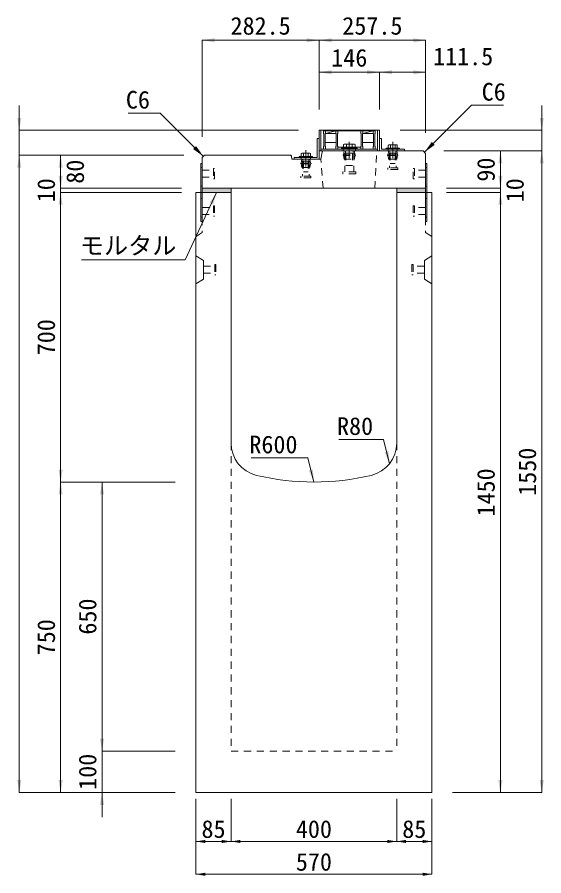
# Model space of a CAD drawing. Units: millimetres at full size. Extents: x -1934 to 78146, y -143454 to -112471.
# Drawn here: x 52935 to 54208, y -141278 to -139204 of the extents above; entities that cross this region are included whole.
import ezdxf
from ezdxf.enums import TextEntityAlignment as Align

# ---------------------------------------------------------------- set-up
doc = ezdxf.new("R2010")
doc.units = ezdxf.units.MM
doc.header["$LTSCALE"] = 23
for name, pattern in [('CHAIN', [18.5, 12, -1.5, 3.5, -1.5]), ('USER2', [1.35, 0.75, -0.6]), ('USER3', [1.35, 0.75, -0.6])]:
    doc.linetypes.add(name, pattern=pattern)
for name, color, linetype, lineweight in [('インサート', 92, 'USER2', 9), ('グレーチング', 7, 'Continuous', 9), ('ジョイント', 7, 'Continuous', 5), ('モルタル', 7, 'Continuous', 13), ('作業エリア', 11, 'Continuous', 13), ('受枠', 3, 'Continuous', 13), ('寸法線', 7, 'Continuous', 13), ('引出線', 4, 'Continuous', 13), ('本体', 2, 'Continuous', 13), ('ｲﾝｻｰﾄ', 3, 'USER3', 5)]:
    doc.layers.add(name, color=color, linetype=linetype, lineweight=lineweight)
doc.layers.add('ハッチング_モルタル', color=30, linetype='Continuous')
doc.styles.add('ＭＳ ゴシック', font='')
doc.styles.get('ＭＳ ゴシック').set_extended_font_data('MS Gothic')

# ---------------------------------------------------------------- blocks, each defined once
blk = doc.blocks.new('filled_arrow')
at = {"color": 0, "linetype": 'Continuous', "lineweight": -2}
blk.add_solid([(7.5, 1.25), (0, 0), (7.5, -1.25)], dxfattribs=at)

msp = doc.modelspace()

# ---------------------------------------------------------------- hatches: boundary and pattern name
at = {"layer": 'ハッチング_モルタル'}
for points in [[(53452.11, -139627.02), (53452.11, -139617.02), (53382.11, -139617.02), (53382.11, -139627.02)], [(53922.11, -139627.02), (53922.11, -139617.02), (53852.11, -139617.02), (53852.11, -139627.02)]]:
    msp.add_hatch(color=256, dxfattribs=at).paths.add_polyline_path(points)

# ---------------------------------------------------------------- linework, layer by layer
at = {"layer": 'インサート', "linetype": 'Continuous'}
for p, q in [((53756.61, -139520.22), (53718.61, -139520.22)), ((53718.61, -139520.22), (53718.61, -139522.52)), ((53756.61, -139522.52), (53718.61, -139522.52)), ((53756.61, -139520.22), (53756.61, -139522.52)), ((53826.61, -139520.22), (53858.61, -139520.22)), ((53826.61, -139520.22), (53826.61, -139522.52)), ((53826.61, -139522.52), (53858.61, -139522.52)), ((53858.61, -139520.22), (53858.61, -139522.52)), ((53616.61, -139540.22), (53648.61, -139540.22)), ((53616.61, -139540.22), (53616.61, -139542.52)), ((53616.61, -139542.52), (53648.61, -139542.52)), ((53648.61, -139540.22), (53648.61, -139542.52))]:
    msp.add_line(p, q, dxfattribs=at)
at = {"layer": 'インサート', "linetype": 'Continuous', "lineweight": 13}
for p, q in [((53725.62, -139510.22), (53723.76, -139511.06)), ((53723.76, -139511.06), (53723.76, -139520.22)), ((53751.46, -139520.22), (53723.76, -139520.22)), ((53749.61, -139510.22), (53725.62, -139510.22)), ((53749.61, -139510.22), (53751.46, -139511.06)), ((53751.46, -139511.06), (53751.46, -139520.22)), ((53833.13, -139512.22), (53831.66, -139513.06)), ((53831.66, -139513.06), (53831.66, -139520.22)), ((53831.66, -139520.22), (53853.56, -139520.22)), ((53833.13, -139512.22), (53852.1, -139512.22)), ((53852.1, -139512.22), (53853.56, -139513.06)), ((53853.56, -139513.06), (53853.56, -139520.22)), ((53623.13, -139532.22), (53621.66, -139533.06)), ((53621.66, -139533.06), (53621.66, -139540.22)), ((53621.66, -139540.22), (53643.56, -139540.22)), ((53623.13, -139532.22), (53642.1, -139532.22)), ((53642.1, -139532.22), (53643.56, -139533.06)), ((53643.56, -139533.06), (53643.56, -139540.22))]:
    msp.add_line(p, q, dxfattribs=at)
at = {"layer": 'インサート'}
for p, q in [((53723.86, -139536.27), (53725.11, -139527.02)), ((53725.11, -139527.02), (53750.11, -139527.02)), ((53728.16, -139527.02), (53728.16, -139532.02)), ((53728.61, -139520.22), (53728.61, -139522.52)), ((53746.61, -139520.22), (53746.61, -139522.52)), ((53747.06, -139527.02), (53747.06, -139532.02)), ((53751.36, -139536.27), (53750.11, -139527.02)), ((53831.36, -139536.27), (53832.61, -139527.02)), ((53832.61, -139527.02), (53852.61, -139527.02)), ((53835.49, -139527.02), (53835.49, -139532.02)), ((53835.61, -139520.22), (53835.61, -139522.52)), ((53849.61, -139520.22), (53849.61, -139522.52)), ((53849.74, -139527.02), (53849.74, -139532.02)), ((53853.86, -139536.27), (53852.61, -139527.02)), ((53621.36, -139556.27), (53622.61, -139547.02)), ((53622.61, -139547.02), (53642.61, -139547.02)), ((53625.49, -139547.02), (53625.49, -139552.02)), ((53625.61, -139540.22), (53625.61, -139542.52)), ((53639.61, -139540.22), (53639.61, -139542.52)), ((53639.74, -139547.02), (53639.74, -139552.02)), ((53643.86, -139556.27), (53642.61, -139547.02)), ((53722.61, -139536.27), (53752.61, -139536.27)), ((53722.61, -139536.27), (53722.61, -139537.77)), ((53722.61, -139537.77), (53752.61, -139537.77)), ((53723.86, -139537.77), (53725.11, -139547.02)), ((53725.11, -139547.02), (53750.11, -139547.02)), ((53726.71, -139532.02), (53748.51, -139532.02)), ((53726.71, -139532.02), (53726.71, -139577.52)), ((53729.61, -139532.02), (53729.61, -139562.02)), ((53745.61, -139532.02), (53745.61, -139562.02)), ((53748.51, -139532.02), (53748.51, -139577.52)), ((53751.36, -139537.77), (53750.11, -139547.02)), ((53752.61, -139536.27), (53752.61, -139537.77)), ((53830.11, -139536.27), (53855.11, -139536.27)), ((53830.11, -139536.27), (53830.11, -139537.77)), ((53830.11, -139537.77), (53855.11, -139537.77)), ((53831.36, -139537.77), (53832.61, -139547.02)), ((53832.61, -139547.02), (53852.61, -139547.02)), ((53834.36, -139532.02), (53850.86, -139532.02)), ((53834.36, -139532.02), (53834.36, -139568.02)), ((53836.61, -139532.02), (53836.61, -139557.02)), ((53848.61, -139532.02), (53848.61, -139557.02)), ((53850.86, -139532.02), (53850.86, -139568.02)), ((53853.86, -139537.77), (53852.61, -139547.02)), ((53855.11, -139536.27), (53855.11, -139537.77)), ((53620.11, -139556.27), (53645.11, -139556.27)), ((53620.11, -139556.27), (53620.11, -139557.77)), ((53620.11, -139557.77), (53645.11, -139557.77)), ((53621.36, -139557.77), (53622.61, -139567.02)), ((53622.61, -139567.02), (53642.61, -139567.02)), ((53624.36, -139552.02), (53640.86, -139552.02)), ((53624.36, -139552.02), (53624.36, -139588.02)), ((53626.61, -139552.02), (53626.61, -139577.02)), ((53638.61, -139552.02), (53638.61, -139577.02)), ((53640.86, -139552.02), (53640.86, -139588.02)), ((53643.86, -139557.77), (53642.61, -139567.02)), ((53645.11, -139556.27), (53645.11, -139557.77)), ((53729.61, -139562.02), (53745.61, -139562.02)), ((53830.61, -139572.02), (53830.61, -139568.02)), ((53854.61, -139568.02), (53830.61, -139568.02)), ((53836.61, -139557.02), (53848.61, -139557.02)), ((53854.61, -139568.02), (53854.61, -139572.02)), ((53382.11, -139573.52), (53409.11, -139573.52)), ((53382.11, -139573.52), (53382.11, -139590.52)), ((53412.11, -139569.52), (53409.11, -139569.52)), ((53409.11, -139569.52), (53409.11, -139594.52)), ((53412.11, -139594.52), (53412.11, -139569.52)), ((53620.61, -139592.02), (53620.61, -139588.02)), ((53644.61, -139588.02), (53620.61, -139588.02)), ((53626.61, -139577.02), (53638.61, -139577.02)), ((53644.61, -139588.02), (53644.61, -139592.02)), ((53721.61, -139582.02), (53721.61, -139577.52)), ((53753.61, -139577.52), (53721.61, -139577.52)), ((53753.61, -139582.02), (53721.61, -139582.02)), ((53753.61, -139577.52), (53753.61, -139582.02)), ((53854.61, -139572.02), (53830.61, -139572.02)), ((53892.11, -139569.52), (53895.11, -139569.52)), ((53892.11, -139594.52), (53892.11, -139569.52)), ((53895.11, -139569.52), (53895.11, -139594.52)), ((53922.11, -139573.52), (53895.11, -139573.52)), ((53922.11, -139573.52), (53922.11, -139590.52)), ((53382.11, -139590.52), (53409.11, -139590.52)), ((53409.11, -139594.52), (53412.11, -139594.52)), ((53644.61, -139592.02), (53620.61, -139592.02)), ((53895.11, -139594.52), (53892.11, -139594.52)), ((53922.11, -139590.52), (53895.11, -139590.52))]:
    msp.add_line(p, q, dxfattribs=at)
at = {"layer": 'インサート', "linetype": 'Continuous', "lineweight": 5}
for p, q in [((53730.69, -139511.06), (53730.69, -139520.22)), ((53744.54, -139511.06), (53744.54, -139520.22)), ((53837.14, -139513.06), (53837.14, -139520.22)), ((53848.09, -139513.06), (53848.09, -139520.22)), ((53627.14, -139533.06), (53627.14, -139540.22)), ((53638.09, -139533.06), (53638.09, -139540.22))]:
    msp.add_line(p, q, dxfattribs=at)
for centre, radius, start, end in [((53727.23, -139517.72), 7.5, 62.50883, 117.49117), ((53737.61, -139538.95), 28.73, 76.05376, 103.94624), ((53748, -139517.72), 7.5, 62.50883, 117.49117), ((53834.4, -139517.07), 4.85, 55.61575, 124.38425), ((53842.61, -139530.34), 18.12, 72.41205, 107.58795), ((53850.83, -139517.07), 4.85, 55.61575, 124.38425), ((53624.4, -139537.07), 4.85, 55.61575, 124.38425), ((53632.61, -139550.34), 18.12, 72.41205, 107.58795), ((53640.83, -139537.07), 4.85, 55.61575, 124.38425)]:
    msp.add_arc(centre, radius, start, end, dxfattribs=at)
at = {"layer": 'グレーチング'}
for p, q in [((53675.11, -139478.52), (53675.11, -139484.52)), ((53675.11, -139478.52), (53800.11, -139478.52)), ((53675.11, -139484.52), (53676.11, -139485.52)), ((53676.11, -139485.52), (53676.11, -139515.52)), ((53680.11, -139484.52), (53679.11, -139485.52)), ((53679.11, -139485.52), (53679.11, -139515.52)), ((53680.11, -139478.52), (53680.11, -139484.52)), ((53680.11, -139484.52), (53705.11, -139478.52)), ((53680.11, -139484.52), (53705.11, -139484.52)), ((53705.11, -139478.52), (53705.11, -139484.52)), ((53705.11, -139484.52), (53706.11, -139485.52)), ((53706.11, -139485.52), (53706.11, -139515.52)), ((53710.11, -139484.52), (53709.11, -139485.52)), ((53709.11, -139485.52), (53709.11, -139515.52)), ((53710.11, -139478.52), (53710.11, -139484.52)), ((53765.11, -139478.52), (53765.11, -139484.52)), ((53765.11, -139484.52), (53766.11, -139485.52)), ((53766.11, -139485.52), (53766.11, -139515.52)), ((53770.11, -139484.52), (53769.11, -139485.52)), ((53769.11, -139485.52), (53769.11, -139515.52)), ((53770.11, -139484.52), (53795.11, -139478.52)), ((53770.11, -139478.52), (53770.11, -139484.52)), ((53770.11, -139484.52), (53795.11, -139484.52)), ((53795.11, -139478.52), (53795.11, -139484.52)), ((53795.11, -139484.52), (53796.11, -139485.52)), ((53796.11, -139485.52), (53796.11, -139515.52)), ((53800.11, -139484.52), (53799.11, -139485.52)), ((53799.11, -139485.52), (53799.11, -139515.52)), ((53800.11, -139478.52), (53800.11, -139484.52)), ((53706.11, -139506.52), (53679.11, -139506.52)), ((53796.11, -139506.52), (53769.11, -139506.52)), ((53675.11, -139516.52), (53676.11, -139515.52)), ((53675.11, -139522.52), (53675.11, -139516.52)), ((53675.11, -139522.52), (53680.11, -139522.52)), ((53680.11, -139516.52), (53679.11, -139515.52)), ((53680.11, -139522.52), (53680.11, -139516.52)), ((53705.11, -139516.52), (53706.11, -139515.52)), ((53705.11, -139522.52), (53705.11, -139516.52)), ((53705.11, -139522.52), (53710.11, -139522.52)), ((53710.11, -139516.52), (53709.11, -139515.52)), ((53710.11, -139522.52), (53710.11, -139516.52)), ((53765.11, -139518.02), (53710.11, -139518.02)), ((53765.11, -139516.52), (53766.11, -139515.52)), ((53765.11, -139522.52), (53765.11, -139516.52)), ((53765.11, -139522.52), (53770.11, -139522.52)), ((53770.11, -139516.52), (53769.11, -139515.52)), ((53770.11, -139522.52), (53770.11, -139516.52)), ((53795.11, -139516.52), (53796.11, -139515.52)), ((53795.11, -139522.52), (53795.11, -139516.52)), ((53795.11, -139522.52), (53800.11, -139522.52)), ((53800.11, -139516.52), (53799.11, -139515.52)), ((53800.11, -139522.52), (53800.11, -139516.52))]:
    msp.add_line(p, q, dxfattribs=at)
at = {"layer": 'ジョイント'}
for p, q in [((53378.91, -139557.02), (53382.11, -139557.02)), ((53378.91, -139557.02), (53378.91, -139697.02)), ((53382.11, -139557.02), (53382.11, -139697.02)), ((53922.11, -139557.02), (53925.31, -139557.02)), ((53922.11, -139557.02), (53922.11, -139697.02)), ((53925.31, -139557.02), (53925.31, -139697.02)), ((53378.91, -139697.02), (53382.11, -139697.02)), ((53922.11, -139697.02), (53925.31, -139697.02))]:
    msp.add_line(p, q, dxfattribs=at)
at = {"layer": 'ジョイント', "linetype": 'USER2'}
for p, q in [((53378.91, -139567.02), (53382.11, -139567.02)), ((53922.11, -139567.02), (53925.31, -139567.02)), ((53378.91, -139612.02), (53382.11, -139612.02)), ((53922.11, -139612.02), (53925.31, -139612.02)), ((53378.91, -139642.02), (53382.11, -139642.02)), ((53922.11, -139642.02), (53925.31, -139642.02)), ((53378.91, -139687.02), (53382.11, -139687.02)), ((53922.11, -139687.02), (53925.31, -139687.02))]:
    msp.add_line(p, q, dxfattribs=at)
at = {"layer": 'モルタル'}
for points in [[(53382.11, -139617.02), (53452.11, -139617.02), (53452.11, -139627.02), (53382.11, -139627.02)], [(53922.11, -139617.02), (53852.11, -139617.02), (53852.11, -139627.02), (53922.11, -139627.02)]]:
    msp.add_lwpolyline(points, close=True, dxfattribs=at)
at = {"layer": '作業エリア'}
for p, q in [((53672.11, -139527.02), (53671.73, -139529.57)), ((53674.7, -139527.02), (53672.11, -139527.02)), ((53594.65, -139537.02), (53597.11, -139537.02)), ((53597.11, -139537.02), (53597.6, -139539.43))]:
    msp.add_line(p, q, dxfattribs=at)
at = {"layer": '受枠'}
for p, q in [((53664.61, -139477.02), (53810.61, -139477.02)), ((53664.61, -139477.02), (53664.61, -139527.02)), ((53669.11, -139477.02), (53669.11, -139527.02)), ((53806.11, -139477.02), (53806.11, -139527.02)), ((53810.61, -139477.02), (53810.61, -139527.02)), ((53660.11, -139542.52), (53660.11, -139497.02)), ((53660.11, -139497.02), (53664.61, -139497.02)), ((53664.61, -139497.02), (53664.61, -139547.02)), ((53815.11, -139497.02), (53810.61, -139497.02)), ((53815.11, -139522.52), (53815.11, -139497.02)), ((53664.61, -139527.02), (53810.61, -139527.02)), ((53669.11, -139522.52), (53806.11, -139522.52)), ((53810.61, -139527.02), (53870.61, -139527.02)), ((53870.61, -139522.52), (53815.11, -139522.52)), ((53870.61, -139527.02), (53870.61, -139522.52)), ((53604.61, -139547.02), (53604.61, -139542.52)), ((53604.61, -139542.52), (53660.11, -139542.52)), ((53664.61, -139547.02), (53604.61, -139547.02))]:
    msp.add_line(p, q, dxfattribs=at)
at = {"layer": '受枠', "linetype": 'CHAIN'}
for p, q in [((53737.61, -139504.77), (53737.61, -139544.77)), ((53842.61, -139504.77), (53842.61, -139544.77)), ((53632.61, -139524.77), (53632.61, -139564.77))]:
    msp.add_line(p, q, dxfattribs=at)
at = {"layer": '受枠', "linetype": 'USER2'}
for p, q in [((53722.61, -139522.52), (53722.61, -139527.02)), ((53752.61, -139522.52), (53752.61, -139527.02)), ((53831.61, -139522.52), (53831.61, -139527.02)), ((53853.61, -139522.52), (53853.61, -139527.02)), ((53621.61, -139542.52), (53621.61, -139547.02)), ((53643.61, -139542.52), (53643.61, -139547.02))]:
    msp.add_line(p, q, dxfattribs=at)
at = {"layer": '寸法線'}
for p, q in [((53382.11, -139259.59), (53664.61, -139259.59)), ((53382.11, -139493.02), (53382.11, -139259.59)), ((53664.61, -139427.02), (53664.61, -139259.59)), ((53664.61, -139259.59), (53922.11, -139259.59)), ((53664.61, -139427.02), (53664.61, -139259.59)), ((53922.11, -139483.02), (53922.11, -139259.59)), ((53664.61, -139336.82), (53810.61, -139336.82)), ((53664.61, -139427.02), (53664.61, -139336.82)), ((53810.61, -139427.02), (53810.61, -139336.82)), ((53810.61, -139336.82), (53922.11, -139336.82)), ((53810.61, -139427.02), (53810.61, -139336.82)), ((53922.11, -139483.02), (53922.11, -139336.82)), ((52940.14, -139597.02), (52940.14, -139417.02)), ((54202.6, -139587.02), (54202.6, -139417.02)), ((53614.61, -139477.02), (52940.14, -139477.02)), ((53860.61, -139477.02), (54202.6, -139477.02)), ((53966.11, -139527.02), (54102.6, -139527.02)), ((53966.11, -139527.02), (54202.6, -139527.02)), ((53966.11, -139527.02), (54202.6, -139527.02)), ((54102.6, -139617.02), (54102.6, -139527.02)), ((54202.6, -141077.02), (54202.6, -139527.02)), ((53338.11, -139537.02), (52940.14, -139537.02)), ((52940.14, -139537.02), (52940.14, -141077.02)), ((53338.11, -139537.02), (52940.14, -139537.02)), ((53040.14, -139617.02), (53040.14, -139537.02)), ((53338.11, -139537.02), (53040.14, -139537.02)), ((53040.14, -139557.02), (53040.14, -139687.02)), ((54102.6, -139557.02), (54102.6, -139687.02)), ((53332.11, -139617.02), (53040.14, -139617.02)), ((53332.11, -139617.02), (53040.14, -139617.02)), ((53040.14, -139627.02), (53040.14, -140327.02)), ((53332.11, -139627.02), (53040.14, -139627.02)), ((53317.11, -139627.02), (53040.14, -139627.02)), ((53972.11, -139617.02), (54102.6, -139617.02)), ((53972.11, -139617.02), (54102.6, -139617.02)), ((53972.11, -139627.02), (54102.6, -139627.02)), ((53972.11, -139627.02), (54102.6, -139627.02)), ((54102.6, -141077.02), (54102.6, -139627.02)), ((53040.14, -141077.02), (53040.14, -140327.02)), ((53317.11, -140327.02), (53040.14, -140327.02)), ((53317.11, -140327.02), (53040.14, -140327.02)), ((53140.14, -140327.02), (53140.14, -140977.02)), ((53317.11, -140327.02), (53140.14, -140327.02)), ((53140.14, -140917.02), (53140.14, -141137.02)), ((53317.11, -140977.02), (53140.14, -140977.02)), ((53317.11, -140977.02), (53140.14, -140977.02)), ((53317.11, -141077.02), (52940.14, -141077.02)), ((53317.11, -141077.02), (53040.14, -141077.02)), ((53317.11, -141077.02), (53140.14, -141077.02)), ((53987.11, -141077.02), (54102.6, -141077.02)), ((53987.11, -141077.02), (54202.6, -141077.02))]:
    msp.add_line(p, q, dxfattribs=at)
at = {"layer": '寸法線', "lineweight": 9}
for p, q in [((53367.11, -141092.02), (53367.11, -141195.41)), ((53367.11, -141092.02), (53367.11, -141274.7)), ((53452.11, -141092.02), (53452.11, -141195.41)), ((53452.11, -141092.02), (53452.11, -141195.41)), ((53852.11, -141092.02), (53852.11, -141195.41)), ((53852.11, -141092.02), (53852.11, -141195.41)), ((53937.11, -141092.02), (53937.11, -141195.41)), ((53937.11, -141092.02), (53937.11, -141274.7)), ((53367.11, -141195.41), (53452.11, -141195.41)), ((53452.11, -141195.41), (53852.11, -141195.41)), ((53852.11, -141195.41), (53937.11, -141195.41)), ((53367.11, -141274.7), (53937.11, -141274.7))]:
    msp.add_line(p, q, dxfattribs=at)
at = {"layer": '引出線'}
for points in [[(53919.11, -139530.02), (54032.49, -139416.64), (54110.49, -139416.64)], [(53385.11, -139540.02), (53280.95, -139435.85), (53202.95, -139435.85)], [(53417.11, -139627.02), (53341.17, -139789.88), (53090.26, -139789.88)], [(53834.87, -140282.6), (53820.16, -140224.39), (53712.47, -140224.39)], [(53652.11, -140327.02), (53637.41, -140268.81), (53500.48, -140268.81)]]:
    msp.add_lwpolyline(points, dxfattribs=at)
at = {"layer": '本体'}
for p, q in [((53674.7, -139527.02), (53916.11, -139527.02)), ((53916.11, -139527.02), (53922.11, -139533.02)), ((53382.11, -139543.02), (53388.11, -139537.02)), ((53382.11, -139543.02), (53382.11, -139627.02)), ((53388.11, -139537.02), (53594.65, -139537.02)), ((53597.6, -139539.43), (53599.11, -139547.02)), ((53599.11, -139547.02), (53669.11, -139547.02)), ((53671.73, -139529.57), (53669.11, -139547.02)), ((53922.11, -139533.02), (53922.11, -139627.02)), ((53382.11, -139617.02), (53922.11, -139617.02)), ((53382.11, -139627.02), (53452.11, -139627.02)), ((53852.11, -139627.02), (53922.11, -139627.02))]:
    msp.add_line(p, q, dxfattribs=at)
at = {"layer": '本体', "linetype": 'USER2', "lineweight": 15}
for p, q in [((53799.11, -139617.02), (53804.11, -139527.02)), ((53674.11, -139617.02), (53669.11, -139547.02))]:
    msp.add_line(p, q, dxfattribs=at)
at = {"layer": '本体', "lineweight": 20}
for p, q in [((53367.11, -141077.02), (53367.11, -139627.02)), ((53452.11, -139627.02), (53367.11, -139627.02)), ((53452.11, -140232.98), (53452.11, -139627.02)), ((53852.11, -140232.98), (53852.11, -139627.02)), ((53937.11, -139627.02), (53852.11, -139627.02)), ((53922.11, -139627.02), (53852.11, -139627.02)), ((53937.11, -141077.02), (53937.11, -139627.02)), ((53367.11, -141077.02), (53937.11, -141077.02))]:
    msp.add_line(p, q, dxfattribs=at)
at = {"layer": '本体', "linetype": 'USER3', "lineweight": 9}
for p, q in [((53382.11, -139627.02), (53382.11, -139724.02)), ((53922.11, -139627.02), (53922.11, -139724.02)), ((53382.11, -139724.02), (53367.11, -139733.52)), ((53922.11, -139724.02), (53937.11, -139733.52)), ((53452.11, -140232.98), (53452.11, -140977.02)), ((53852.11, -140232.98), (53852.11, -140977.02)), ((53452.11, -140977.02), (53852.11, -140977.02))]:
    msp.add_line(p, q, dxfattribs=at)
at = {"layer": '本体', "lineweight": 9}
for p, q in [((53367.11, -139780.02), (53385.31, -139791.52)), ((53385.31, -139791.52), (53385.31, -139836.52)), ((53937.11, -139780.02), (53918.91, -139791.52)), ((53918.91, -139791.52), (53918.91, -139836.52)), ((53367.11, -139848.02), (53385.31, -139836.52)), ((53937.11, -139848.02), (53918.91, -139836.52))]:
    msp.add_line(p, q, dxfattribs=at)
at = {"layer": '本体'}
for centre, start, end in [((53674.7, -139530.02), 90, 171.46923), ((53594.65, -139540.02), 11.30993, 90)]:
    msp.add_arc(centre, 3, start, end, dxfattribs=at)
at = {"layer": '本体', "lineweight": 20}
for centre, radius, start, end in [((53532.11, -140232.98), 80, 180, 256.6576), ((53772.11, -140232.98), 80, 283.34225, 0), ((53652.11, -139727.02), 600, 256.6576, 283.34225)]:
    msp.add_arc(centre, radius, start, end, dxfattribs=at)
at = {"layer": 'ｲﾝｻｰﾄ'}
for p, q in [((53382.11, -139663.52), (53409.11, -139663.52)), ((53409.11, -139659.52), (53412.11, -139659.52)), ((53409.11, -139659.52), (53409.11, -139684.52)), ((53412.11, -139659.52), (53412.11, -139684.52)), ((53892.11, -139659.52), (53892.11, -139684.52)), ((53895.12, -139659.52), (53892.11, -139659.52)), ((53895.12, -139659.52), (53895.12, -139684.52)), ((53922.12, -139663.52), (53895.12, -139663.52)), ((53382.11, -139680.52), (53409.11, -139680.52)), ((53409.11, -139684.52), (53412.11, -139684.52)), ((53895.12, -139684.52), (53892.11, -139684.52)), ((53922.12, -139680.52), (53895.12, -139680.52)), ((53385.31, -139805.52), (53412.31, -139805.52)), ((53385.31, -139805.52), (53385.31, -139822.52)), ((53412.31, -139801.52), (53412.31, -139826.52)), ((53412.31, -139801.52), (53415.32, -139801.52)), ((53415.32, -139801.52), (53415.32, -139826.52)), ((53891.91, -139801.52), (53888.91, -139801.52)), ((53888.91, -139801.52), (53888.91, -139826.52)), ((53891.91, -139801.52), (53891.91, -139826.52)), ((53918.91, -139805.52), (53891.91, -139805.52)), ((53918.91, -139805.52), (53918.91, -139822.52)), ((53385.31, -139822.52), (53412.31, -139822.52)), ((53412.31, -139826.52), (53415.32, -139826.52)), ((53891.91, -139826.52), (53888.91, -139826.52)), ((53918.91, -139822.52), (53891.91, -139822.52))]:
    msp.add_line(p, q, dxfattribs=at)

# ---------------------------------------------------------------- block references
at = {"layer": '寸法線', "xscale": 4, "yscale": 4}
for p in [(53382.11, -139259.59), (53664.61, -139259.59), (53664.61, -139336.82), (53810.61, -139336.82)]:
    msp.add_blockref('filled_arrow', p, dxfattribs=at)
for p, rotation in [((53664.61, -139259.59), 180), ((53922.11, -139259.59), 180), ((53810.61, -139336.82), 180), ((53922.11, -139336.82), 180), ((52940.14, -139477.02), 90), ((54202.6, -139477.02), 90), ((54102.6, -139527.02), 270), ((54202.6, -139527.02), 270), ((54202.6, -139527.02), 270), ((52940.14, -139537.02), 270), ((52940.14, -139537.02), 270), ((53040.14, -139537.02), 270), ((53040.14, -139617.02), 90), ((53040.14, -139617.02), 90), ((54102.6, -139617.02), 90), ((54102.6, -139617.02), 90), ((53040.14, -139627.02), 270), ((53040.14, -139627.02), 270), ((54102.6, -139627.02), 270), ((54102.6, -139627.02), 270), ((53040.14, -140327.02), 90), ((53040.14, -140327.02), 270), ((53140.14, -140327.02), 270), ((53140.14, -140977.02), 90), ((53140.14, -140977.02), 90), ((52940.14, -141077.02), 90), ((53040.14, -141077.02), 90), ((54102.6, -141077.02), 90), ((54202.6, -141077.02), 90), ((53140.14, -141077.02), 270)]:
    msp.add_blockref('filled_arrow', p, dxfattribs=dict(at, rotation=rotation))
at = {"layer": '寸法線', "lineweight": 9, "xscale": 3, "yscale": 3}
for p in [(53367.11, -141195.41), (53452.11, -141195.41), (53852.11, -141195.41), (53367.11, -141274.7)]:
    msp.add_blockref('filled_arrow', p, dxfattribs=at)
at = {"layer": '寸法線', "lineweight": 9, "xscale": 3, "yscale": 3, "rotation": 180}
for p in [(53452.11, -141195.41), (53852.11, -141195.41), (53937.11, -141195.41), (53937.11, -141274.7)]:
    msp.add_blockref('filled_arrow', p, dxfattribs=at)
at = {"layer": '引出線', "xscale": 4, "yscale": 4}
for p, rotation in [((53919.11, -139530.02), 45), ((53385.11, -139540.02), 135), ((53417.11, -139627.02), 245), ((53834.87, -140282.6), 104.2), ((53652.11, -140327.02), 104.2)]:
    msp.add_blockref('filled_arrow', p, dxfattribs=dict(at, rotation=rotation))

# ---------------------------------------------------------------- texts
at = {"layer": '寸法線', "style": 'ＭＳ ゴシック'}
for s, p in [('282.5', (53523.36, -139224.59)), ('257.5', (53793.36, -139224.59)), ('146', (53737.61, -139301.82)), ('111.5', (54012.69, -139298.47)), ('85', (53409.61, -141165.41)), ('400', (53652.11, -141165.41)), ('85', (53894.61, -141165.41)), ('570', (53652.11, -141244.7))]:
    msp.add_text(s, height=42.72, dxfattribs=at).set_placement(p, align=Align.MIDDLE_CENTER)
for s, p in [('90', (54067.6, -139572.02)), ('80', (53075.14, -139577.02)), ('10', (53005.14, -139622.02)), ('10', (54137.6, -139622.02)), ('700', (53005.14, -139977.02)), ('1550', (54167.6, -140302.02)), ('1450', (54067.6, -140352.02)), ('650', (53105.14, -140652.02)), ('750', (53005.14, -140702.02)), ('100', (53105.14, -141027.02))]:
    msp.add_text(s, height=42.72, rotation=90, dxfattribs=at).set_placement(p, align=Align.MIDDLE_CENTER)
at = {"layer": '引出線', "style": 'ＭＳ ゴシック'}
for s, p in [('C6', (53255.95, -139381.85)), ('R80', (53795.16, -140170.39)), ('R600', (53612.41, -140214.81))]:
    msp.add_text(s, height=42.72, dxfattribs=at).set_placement(p, align=Align.TOP_RIGHT)
msp.add_text('C6', height=42.72, dxfattribs=at).set_placement((54057.49, -139362.64), align=Align.TOP_LEFT)
msp.add_text('モルタル', height=42.72, dxfattribs=at).set_placement((53203.21, -139734.28), align=Align.TOP_CENTER)

doc.saveas('drawing.dxf')
